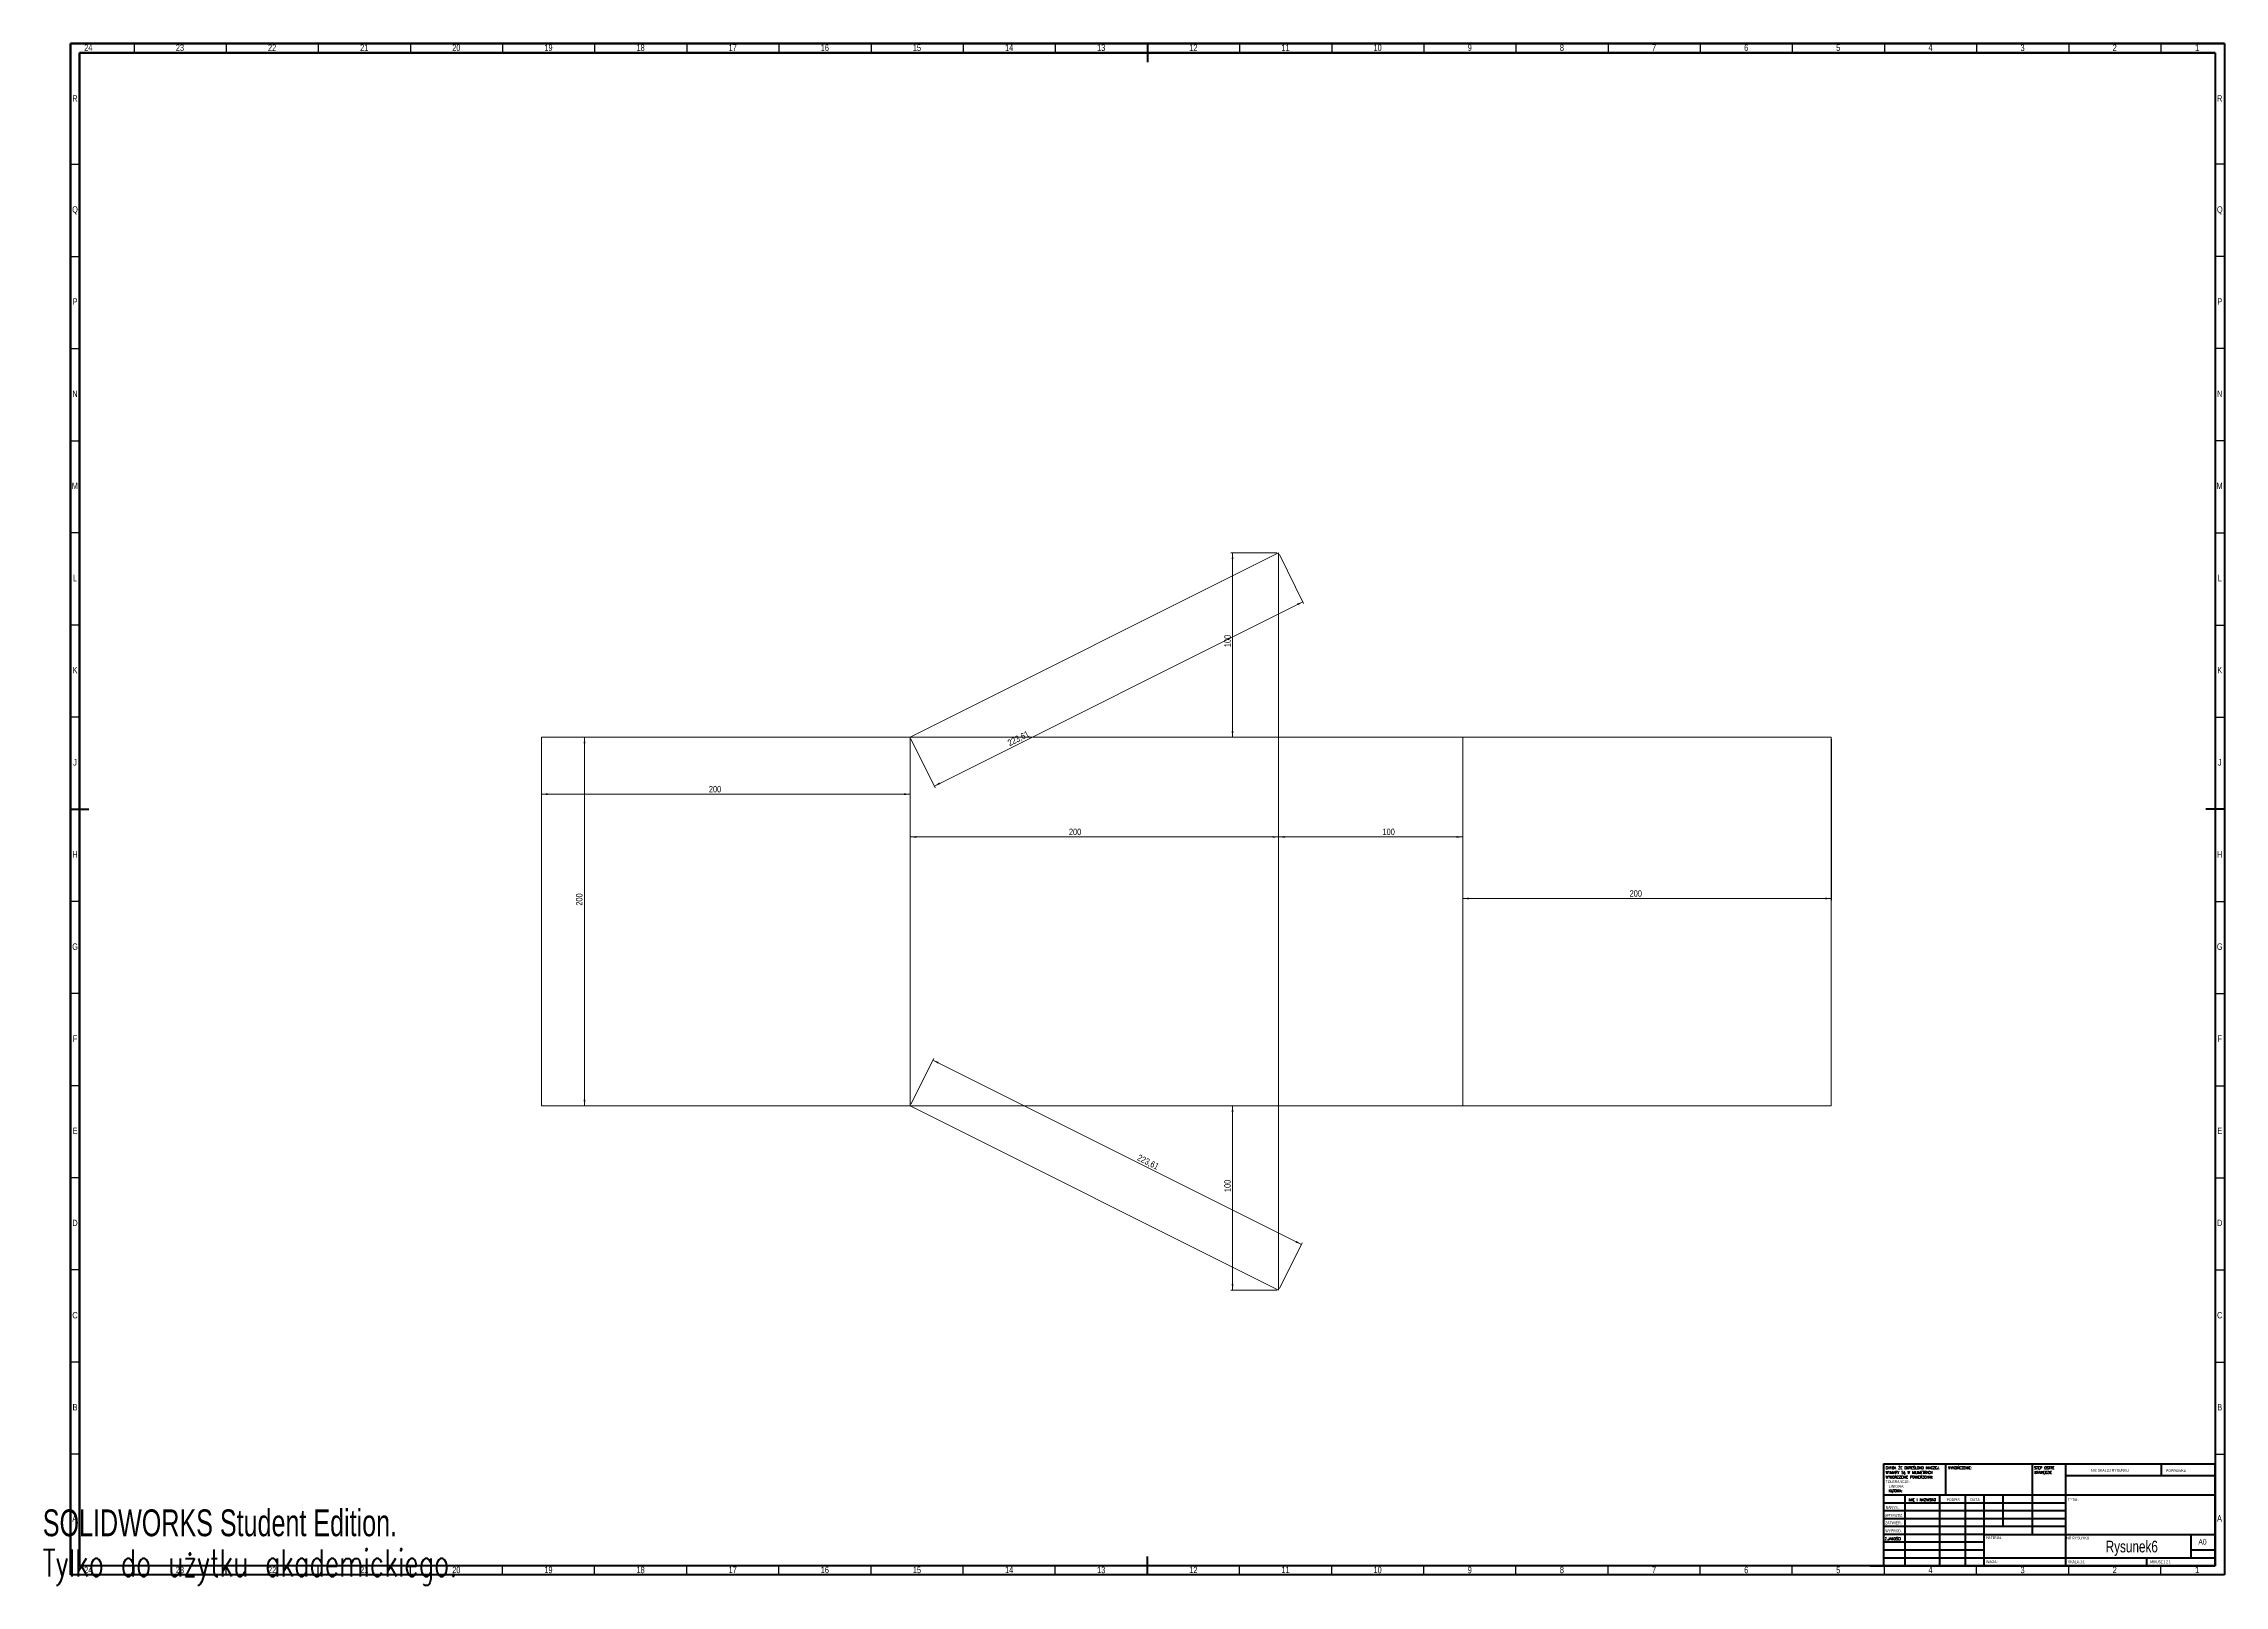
# Model space of a CAD drawing. Header units: millimetres. Extents: x 0 to 1184, y -1 to 836.
import ezdxf

# ---------------------------------------------------------------- set-up
doc = ezdxf.new("R2010")
doc.units = ezdxf.units.MM
doc.styles.add('SLDTEXTSTYLE0', font='TXT', dxfattribs={"width": 0.75})
doc.styles.add('SLDTEXTSTYLE1', font='TXT', dxfattribs={"width": 0.75, "bigfont": 'bigfont'})
doc.styles.add('SLDTEXTSTYLE2', font='TXT', dxfattribs={"width": 0.6875})
doc.styles.add('SLDTEXTSTYLE3', font='TXT', dxfattribs={"width": 0.7})
doc.styles.add('SLDTEXTSTYLE4', font='TXT', dxfattribs={"width": 0.7, "bigfont": 'bigfont'})
doc.dimstyles.new('SLDDIMSTYLE0', dxfattribs={"dimtxt": 3.5, "dimasz": 3.302, "dimexe": 0, "dimexo": 0.0625, "dimgap": 0.875, "dimtad": 1, "dimrnd": 1e-09, "dimzin": 12, "dimdsep": 46, "dimtxsty": 'SLDTEXTSTYLE0', "dimsah": 1, "dimcen": 0.09, "dimadec": 0, "dimazin": 3, "dimtfac": 1, "dimtofl": 0, "dimtmove": 0, "dimatfit": 3, "dimfxl": 0, "dimfrac": 2, "dimtolj": 1, "dimtzin": 12, "dimarcsym": 0})

# ---------------------------------------------------------------- blocks, each defined once
blk = doc.blocks.new('_D')
at = {"color": 7, "linetype": 'Continuous', "lineweight": 0}
for p, q in [((271.7, 459.6), (295, 459.6)), ((294, 459.6), (294, 259.6)), ((271.7, 259.6), (295, 259.6))]:
    blk.add_line(p, q, dxfattribs=at)
for points in [[(294, 459.6), (293.5, 456.3), (294.5, 456.3)], [(294, 259.6), (294.5, 262.9), (293.5, 262.9)]]:
    blk.add_solid(points, dxfattribs=at)
at = {"color": 7, "linetype": 'Continuous', "lineweight": 0, "insert": (289.4, 368.2), "char_height": 3.5, "attachment_point": 1, "rotation": 90, "style": 'SLDTEXTSTYLE0'}
blk.add_mtext('200', dxfattribs=at)
blk = doc.blocks.new('_D_1')
at = {"color": 7, "linetype": 'Continuous', "lineweight": 0}
for p, q in [((470.7, 458.6), (470.7, 404.5)), ((670.7, 458.6), (670.7, 404.5)), ((470.7, 405.5), (670.7, 405.5))]:
    blk.add_line(p, q, dxfattribs=at)
for points in [[(470.7, 405.5), (474, 405), (474, 406)], [(670.7, 405.5), (667.4, 406), (667.4, 405)]]:
    blk.add_solid(points, dxfattribs=at)
at = {"color": 7, "linetype": 'Continuous', "lineweight": 0, "insert": (556.9, 410), "char_height": 3.5, "attachment_point": 1, "style": 'SLDTEXTSTYLE0'}
blk.add_mtext('200', dxfattribs=at)
blk = doc.blocks.new('_D_2')
at = {"color": 7, "linetype": 'Continuous', "lineweight": 0}
for p, q in [((270.7, 458.6), (270.7, 427.7)), ((470.7, 458.6), (470.7, 427.7)), ((270.7, 428.7), (470.7, 428.7))]:
    blk.add_line(p, q, dxfattribs=at)
for points in [[(270.7, 428.7), (274, 428.2), (274, 429.2)], [(470.7, 428.7), (467.4, 429.2), (467.4, 428.2)]]:
    blk.add_solid(points, dxfattribs=at)
at = {"color": 7, "linetype": 'Continuous', "lineweight": 0, "insert": (361.5, 433.2), "char_height": 3.5, "attachment_point": 1, "style": 'SLDTEXTSTYLE0'}
blk.add_mtext('200', dxfattribs=at)
blk = doc.blocks.new('_D_3')
at = {"color": 7, "linetype": 'Continuous', "lineweight": 0}
for p, q in [((670.7, 458.6), (670.7, 404.5)), ((770.7, 458.6), (770.7, 404.5)), ((670.7, 405.5), (770.7, 405.5))]:
    blk.add_line(p, q, dxfattribs=at)
for points in [[(670.7, 405.5), (674, 405), (674, 406)], [(770.7, 405.5), (767.4, 406), (767.4, 405)]]:
    blk.add_solid(points, dxfattribs=at)
at = {"color": 7, "linetype": 'Continuous', "lineweight": 0, "insert": (727.1, 410), "char_height": 3.5, "attachment_point": 1, "style": 'SLDTEXTSTYLE0'}
blk.add_mtext('100', dxfattribs=at)
blk = doc.blocks.new('_D_4')
at = {"color": 7, "linetype": 'Continuous', "lineweight": 0}
for p, q in [((669.7, 559.6), (644.7, 559.6)), ((645.7, 459.6), (645.7, 559.6)), ((669.7, 459.6), (644.7, 459.6))]:
    blk.add_line(p, q, dxfattribs=at)
for points in [[(645.7, 559.6), (645.2, 556.3), (646.2, 556.3)], [(645.7, 459.6), (646.2, 462.9), (645.2, 462.9)]]:
    blk.add_solid(points, dxfattribs=at)
at = {"color": 7, "linetype": 'Continuous', "lineweight": 0, "insert": (641.2, 508.5), "char_height": 3.5, "attachment_point": 1, "rotation": 90, "style": 'SLDTEXTSTYLE0'}
blk.add_mtext('100', dxfattribs=at)
blk = doc.blocks.new('_D_5')
at = {"color": 7, "linetype": 'Continuous', "lineweight": 0}
for p, q in [((669.7, 259.6), (644.7, 259.6)), ((645.7, 259.6), (645.7, 159.6)), ((669.7, 159.6), (644.7, 159.6))]:
    blk.add_line(p, q, dxfattribs=at)
for points in [[(645.7, 259.6), (645.2, 256.3), (646.2, 256.3)], [(645.7, 159.6), (646.2, 162.9), (645.2, 162.9)]]:
    blk.add_solid(points, dxfattribs=at)
at = {"color": 7, "linetype": 'Continuous', "lineweight": 0, "insert": (641.2, 212.8), "char_height": 3.5, "attachment_point": 1, "rotation": 90, "style": 'SLDTEXTSTYLE0'}
blk.add_mtext('100', dxfattribs=at)
blk = doc.blocks.new('_D_6')
at = {"color": 7, "linetype": 'Continuous', "lineweight": 0}
for p, q in [((671.1, 558.7), (684.3, 532.2)), ((683.9, 533.1), (483.9, 433.1)), ((471.1, 458.7), (484.3, 432.2))]:
    blk.add_line(p, q, dxfattribs=at)
for points in [[(683.9, 533.1), (680.7, 532.1), (681.2, 531.2)], [(483.9, 433.1), (487.1, 434.2), (486.6, 435.1)]]:
    blk.add_solid(points, dxfattribs=at)
at = {"color": 7, "linetype": 'Continuous', "lineweight": 0, "insert": (523.2, 457.8), "char_height": 3.5, "attachment_point": 1, "rotation": 26.5651, "style": 'SLDTEXTSTYLE0'}
blk.add_mtext('223,61', dxfattribs=at)
blk = doc.blocks.new('_D_7')
at = {"color": 7, "linetype": 'Continuous', "lineweight": 0}
for p, q in [((471.1, 260.5), (483.5, 285.3)), ((683.1, 184.4), (483.1, 284.4)), ((671.1, 160.5), (683.5, 185.3))]:
    blk.add_line(p, q, dxfattribs=at)
for points in [[(483.1, 284.4), (485.8, 282.5), (486.3, 283.4)], [(683.1, 184.4), (680.4, 186.3), (679.9, 185.4)]]:
    blk.add_solid(points, dxfattribs=at)
at = {"color": 7, "linetype": 'Continuous', "lineweight": 0, "insert": (595.2, 233.4), "char_height": 3.5, "attachment_point": 1, "rotation": 333.4349, "style": 'SLDTEXTSTYLE0'}
blk.add_mtext('223,61', dxfattribs=at)
blk = doc.blocks.new('_D_8')
at = {"color": 7, "linetype": 'Continuous', "lineweight": 0}
for p, q in [((770.7, 458.6), (770.7, 371.1)), ((970.7, 458.6), (970.7, 371.1)), ((770.7, 372.1), (970.7, 372.1))]:
    blk.add_line(p, q, dxfattribs=at)
for points in [[(770.7, 372.1), (774, 371.6), (774, 372.6)], [(970.7, 372.1), (967.4, 372.6), (967.4, 371.6)]]:
    blk.add_solid(points, dxfattribs=at)
at = {"color": 7, "linetype": 'Continuous', "lineweight": 0, "insert": (861.2, 376.6), "char_height": 3.5, "attachment_point": 1, "style": 'SLDTEXTSTYLE0'}
blk.add_mtext('200', dxfattribs=at)
blk = doc.blocks.new('SW_NOTE_0')
at = {"color": 0, "linetype": 'Continuous', "lineweight": 0, "char_height": 1.5, "attachment_point": 1}
for s, insert, style in [('CHYBA ŻE OKREŚLONO INACZEJ:', (0, 1.9), 'SLDTEXTSTYLE1'), ('TOLERANCJE:', (0, -5.6), 'SLDTEXTSTYLE0'), ('WYMIARY SĄ W MILIMETRACH', (0, -0.6), 'SLDTEXTSTYLE1'), ('WYKOŃCZENIE POWIERZCHNI:', (0, -3.1), 'SLDTEXTSTYLE1'), ('LINIOWA:', (1.7, -8.1), 'SLDTEXTSTYLE0'), ('KĄTOWA:', (1.7, -10.6), 'SLDTEXTSTYLE1')]:
    blk.add_mtext(s, dxfattribs=dict(at, insert=insert, style=style))
blk = doc.blocks.new('SW_NOTE_1')
at = {"color": 0, "linetype": 'Continuous', "lineweight": 0, "char_height": 1.5, "attachment_point": 1, "style": 'SLDTEXTSTYLE1'}
for s, insert in [('STĘP OSTRE', (0, 1.9)), ('KRAWĘDZIE', (0, -0.6))]:
    blk.add_mtext(s, dxfattribs=dict(at, insert=insert))

msp = doc.modelspace()

# ---------------------------------------------------------------- linework, layer by layer
at = {"color": 7, "linetype": 'Continuous', "lineweight": 60}
for p, q in [((15, 836), (1184, 836)), ((15, 5), (15, 836)), ((15, 836), (15, 5)), ((1184, 836), (15, 836)), ((20, 831), (1179, 831)), ((20, 10), (20, 831)), ((20, 831), (20, 10)), ((1179, 831), (20, 831)), ((599.5, 836), (599.5, 826)), ((599.5, 836), (599.5, 826)), ((1179, 831), (1179, 10)), ((1184, 836), (1184, 5)), ((15, 420.5), (25, 420.5)), ((15, 420.5), (25, 420.5)), ((1184, 420.5), (1174, 420.5)), ((1179, 10), (1179, 65.25)), ((1179, 65.25), (1179, 10)), ((599.5, 5), (599.5, 15)), ((1184, 5), (15, 5)), ((1179, 10), (20, 10)), ((991.8, 10), (1179, 10))]:
    msp.add_line(p, q, dxfattribs=at)
at = {"color": 7, "linetype": 'Continuous', "lineweight": 30}
for p, q in [((49.5, 836), (49.5, 831)), ((99.5, 836), (99.5, 831)), ((149.5, 836), (149.5, 831)), ((199.5, 836), (199.5, 831)), ((249.5, 836), (249.5, 831)), ((299.5, 836), (299.5, 831)), ((349.5, 836), (349.5, 831)), ((399.5, 836), (399.5, 831)), ((449.5, 836), (449.5, 831)), ((499.5, 836), (499.5, 831)), ((549.5, 836), (549.5, 831)), ((649.5, 836), (649.5, 831)), ((699.5, 836), (699.5, 831)), ((749.5, 836), (749.5, 831)), ((799.5, 836), (799.5, 831)), ((849.5, 836), (849.5, 831)), ((899.5, 836), (899.5, 831)), ((949.5, 836), (949.5, 831)), ((999.6, 836), (999.6, 831)), ((1049.5, 836), (1049.5, 831)), ((1099.5, 836), (1099.5, 831)), ((1149.5, 836), (1149.5, 831)), ((15, 770.5), (20, 770.5)), ((1184, 770.5), (1179, 770.5)), ((15, 720.5), (20, 720.5)), ((1184, 720.5), (1179, 720.5)), ((15, 670.5), (20, 670.5)), ((1184, 670.5), (1179, 670.5)), ((15, 620.5), (20, 620.5)), ((1184, 620.5), (1179, 620.5)), ((20, 570.5), (15, 570.5)), ((1179, 570.5), (1184, 570.5)), ((20, 520.5), (15, 520.5)), ((1179, 520.5), (1184, 520.5)), ((20, 470.5), (15, 470.5)), ((1179, 470.5), (1184, 470.5)), ((20, 370.5), (15, 370.5)), ((1179, 370.5), (1184, 370.5)), ((20, 320.5), (15, 320.5)), ((1179, 320.5), (1184, 320.5)), ((20, 270.5), (15, 270.5)), ((1179, 270.5), (1184, 270.5)), ((20, 220.5), (15, 220.5)), ((1179, 220.5), (1184, 220.5)), ((20, 170.5), (15, 170.5)), ((1179, 170.5), (1184, 170.5)), ((20, 120.5), (15, 120.5)), ((1179, 120.5), (1184, 120.5)), ((20, 70.5), (15, 70.5)), ((1179, 70.5), (1184, 70.5)), ((49.5, 5), (49.5, 10)), ((99.5, 5), (99.5, 10)), ((149.5, 5), (149.5, 10)), ((199.5, 5), (199.5, 10)), ((249.5, 5), (249.5, 10)), ((299.5, 5), (299.5, 10)), ((349.5, 5), (349.5, 10)), ((399.5, 5), (399.5, 10)), ((449.5, 5), (449.5, 10)), ((499.5, 5), (499.5, 10)), ((549.5, 5), (549.5, 10)), ((649.5, 5), (649.5, 10)), ((699.5, 5), (699.5, 10)), ((749.5, 5), (749.5, 10)), ((799.5, 5), (799.5, 10)), ((849.5, 5), (849.5, 10)), ((899.5, 5), (899.5, 10)), ((949.5, 5), (949.5, 10)), ((999.6, 5), (999.6, 10)), ((1049.5, 5), (1049.5, 10)), ((1099.5, 5), (1099.5, 10)), ((1149.5, 5), (1149.5, 10))]:
    msp.add_line(p, q, dxfattribs=at)
at = {"color": 7, "linetype": 'Continuous', "lineweight": 0}
for p, q in [((670.66, 559.584), (470.66, 459.584)), ((670.66, 459.584), (670.66, 559.584)), ((270.66, 459.584), (470.66, 459.584)), ((270.66, 459.584), (270.66, 259.584)), ((470.66, 459.584), (470.66, 259.584)), ((470.66, 459.584), (670.66, 459.584)), ((470.66, 459.584), (470.66, 259.584)), ((670.66, 459.584), (670.66, 259.584)), ((670.66, 459.584), (770.66, 459.584)), ((670.66, 459.584), (670.66, 259.584)), ((770.66, 459.584), (770.66, 259.584)), ((770.66, 459.584), (970.66, 459.584)), ((770.66, 459.584), (770.66, 259.584)), ((970.66, 459.584), (970.66, 259.584)), ((270.66, 259.584), (470.66, 259.584)), ((470.66, 259.584), (670.66, 259.584)), ((670.66, 159.584), (470.66, 259.584)), ((670.66, 259.584), (770.66, 259.584)), ((670.66, 259.584), (670.66, 159.584)), ((770.66, 259.584), (970.66, 259.584))]:
    msp.add_line(p, q, dxfattribs=at)
at = {"color": 7, "linetype": 'Continuous', "lineweight": 40}
for p, q in [((999, 65.25), (1179, 65.25)), ((999, 65.25), (999, 10)), ((1032.8, 48.25), (1032.8, 65.25)), ((1079.6, 65.25), (1079.6, 27)), ((1097.8, 65.25), (1097.8, 10)), ((1149.8, 58.875), (1149.8, 65.25)), ((1179, 48.25), (999, 48.25)), ((1010.564, 48.25), (1010.564, 10)), ((1029.442, 48.25), (1029.442, 10)), ((1043.399, 48.25), (1043.399, 10)), ((1053.6, 10), (1053.6, 48.25)), ((1064, 31.25), (1064, 48.25)), ((1179, 58.875), (1097.8, 58.875)), ((1097.8, 44), (999, 44)), ((1097.8, 39.75), (999, 39.75)), ((1097.8, 35.5), (999, 35.5)), ((1097.8, 31.25), (999, 31.25)), ((1053.6, 27), (999, 27)), ((1053.6, 27), (1179, 27)), ((1166, 14.25), (1166, 27)), ((1053.6, 22.75), (999, 22.75)), ((1053.6, 18.5), (999, 18.5)), ((999, 14.25), (1179, 14.25)), ((1142, 10), (1142, 14.25)), ((1179, 18.5), (1166, 18.5))]:
    msp.add_line(p, q, dxfattribs=at)

# ---------------------------------------------------------------- block references
at = {"color": 7, "linetype": 'Continuous', "lineweight": 0}
for name, p in [('SW_NOTE_0', (1000.182, 61.987)), ('SW_NOTE_1', (1080.821, 61.987))]:
    msp.add_blockref(name, p, dxfattribs=at)

# ---------------------------------------------------------------- texts
for s, insert, char_height, attachment_point, style in [('24', (24.68, 835.544), 3.5, 2, 'SLDTEXTSTYLE0'), ('23', (74.43, 835.544), 3.5, 2, 'SLDTEXTSTYLE0'), ('22', (124.43, 835.544), 3.5, 2, 'SLDTEXTSTYLE0'), ('21', (174.43, 835.544), 3.5, 2, 'SLDTEXTSTYLE0'), ('20', (224.43, 835.544), 3.5, 2, 'SLDTEXTSTYLE0'), ('19', (274.43, 835.544), 3.5, 2, 'SLDTEXTSTYLE0'), ('18', (324.43, 835.544), 3.5, 2, 'SLDTEXTSTYLE0'), ('17', (374.43, 835.544), 3.5, 2, 'SLDTEXTSTYLE0'), ('16', (424.43, 835.544), 3.5, 2, 'SLDTEXTSTYLE0'), ('15', (474.43, 835.544), 3.5, 2, 'SLDTEXTSTYLE0'), ('14', (524.43, 835.544), 3.5, 2, 'SLDTEXTSTYLE0'), ('13', (574.43, 835.544), 3.5, 2, 'SLDTEXTSTYLE0'), ('12', (624.43, 835.544), 3.5, 2, 'SLDTEXTSTYLE0'), ('11', (674.43, 835.544), 3.5, 2, 'SLDTEXTSTYLE0'), ('10', (724.43, 835.544), 3.5, 2, 'SLDTEXTSTYLE0'), ('9', (774.465, 835.544), 3.5, 2, 'SLDTEXTSTYLE0'), ('8', (824.465, 835.544), 3.5, 2, 'SLDTEXTSTYLE0'), ('7', (874.465, 835.544), 3.5, 2, 'SLDTEXTSTYLE0'), ('6', (924.465, 835.544), 3.5, 2, 'SLDTEXTSTYLE0'), ('5', (974.465, 835.544), 3.5, 2, 'SLDTEXTSTYLE0'), ('4', (1024.465, 835.544), 3.5, 2, 'SLDTEXTSTYLE0'), ('3', (1074.465, 835.544), 3.5, 2, 'SLDTEXTSTYLE0'), ('2', (1124.465, 835.544), 3.5, 2, 'SLDTEXTSTYLE0'), ('1', (1169.215, 835.544), 3.5, 2, 'SLDTEXTSTYLE0'), ('R', (17.45, 807.985), 3.5, 2, 'SLDTEXTSTYLE0'), ('R', (1181.45, 807.985), 3.5, 2, 'SLDTEXTSTYLE0'), ('Q', (17.491, 747.735), 3.5, 2, 'SLDTEXTSTYLE0'), ('Q', (1181.491, 747.735), 3.5, 2, 'SLDTEXTSTYLE0'), ('P', (17.487, 697.794), 3.5, 2, 'SLDTEXTSTYLE0'), ('P', (1181.487, 697.794), 3.5, 2, 'SLDTEXTSTYLE0'), ('N', (17.47, 647.735), 3.5, 2, 'SLDTEXTSTYLE0'), ('N', (1181.47, 647.735), 3.5, 2, 'SLDTEXTSTYLE0'), ('M', (17.38, 597.794), 3.5, 2, 'SLDTEXTSTYLE0'), ('M', (1181.38, 597.794), 3.5, 2, 'SLDTEXTSTYLE0'), ('L', (17.462, 547.735), 3.5, 2, 'SLDTEXTSTYLE0'), ('L', (1181.462, 547.735), 3.5, 2, 'SLDTEXTSTYLE0'), ('K', (17.489, 497.794), 3.5, 2, 'SLDTEXTSTYLE0'), ('K', (1181.489, 497.794), 3.5, 2, 'SLDTEXTSTYLE0'), ('J', (17.468, 447.735), 3.5, 2, 'SLDTEXTSTYLE0'), ('J', (1181.468, 447.735), 3.5, 2, 'SLDTEXTSTYLE0'), ('H', (17.491, 397.794), 3.5, 2, 'SLDTEXTSTYLE0'), ('H', (1181.491, 397.794), 3.5, 2, 'SLDTEXTSTYLE0'), ('G', (17.489, 347.735), 3.5, 2, 'SLDTEXTSTYLE0'), ('G', (1181.489, 347.735), 3.5, 2, 'SLDTEXTSTYLE0'), ('F', (17.464, 297.794), 3.5, 2, 'SLDTEXTSTYLE0'), ('F', (1181.464, 297.794), 3.5, 2, 'SLDTEXTSTYLE0'), ('E', (17.506, 247.735), 3.5, 2, 'SLDTEXTSTYLE0'), ('E', (1181.506, 247.735), 3.5, 2, 'SLDTEXTSTYLE0'), ('D', (17.46, 197.794), 3.5, 2, 'SLDTEXTSTYLE0'), ('D', (1181.46, 197.794), 3.5, 2, 'SLDTEXTSTYLE0'), ('C', (17.464, 147.735), 3.5, 2, 'SLDTEXTSTYLE0'), ('C', (1181.464, 147.735), 3.5, 2, 'SLDTEXTSTYLE0'), ('B', (17.473, 97.794), 3.5, 2, 'SLDTEXTSTYLE0'), ('B', (1181.473, 97.794), 3.5, 2, 'SLDTEXTSTYLE0'), ('WYKOŃCZENIE:', (1034.123, 63.921), 1.5, 1, 'SLDTEXTSTYLE1'), ('NIE SKALUJ RYSUNKU', (1111.615, 62.533), 1.5, 1, 'SLDTEXTSTYLE0'), ('POPRAWKA', (1152.328, 62.335), 1.5, 1, 'SLDTEXTSTYLE0'), ('A', (17.36, 37.485), 3.5, 2, 'SLDTEXTSTYLE0'), ('SPRAWDZ.', (999.735, 38.162), 1.5, 1, 'SLDTEXTSTYLE0'), ('NARYS.', (1000.182, 42.385), 1.5, 1, 'SLDTEXTSTYLE0'), ('IMIĘ I NAZWISKO', (1012.617, 46.576), 1.5, 1, 'SLDTEXTSTYLE1'), ('PODPIS', (1033.268, 46.576), 1.5, 1, 'SLDTEXTSTYLE0'), ('DATA', (1046.215, 46.576), 1.5, 1, 'SLDTEXTSTYLE0'), ('TYTUŁ:', (1099.079, 46.576), 1.5, 1, 'SLDTEXTSTYLE1'), ('A', (1181.36, 37.485), 3.5, 2, 'SLDTEXTSTYLE0'), ('Z.JAKOŚCI', (999.669, 25.35), 1.5, 1, 'SLDTEXTSTYLE1'), ('ZATWIER.', (999.839, 34.066), 1.5, 1, 'SLDTEXTSTYLE0'), ('WYPROD.', (999.99, 29.716), 1.5, 1, 'SLDTEXTSTYLE0'), ('MATERIAŁ:', (1054.646, 25.986), 1.5, 1, 'SLDTEXTSTYLE1'), ('NR RYSUNKU', (1098.209, 25.843), 1.5, 1, 'SLDTEXTSTYLE0'), ('Rysunek6', (1133.745, 23.607), 6.35, 2, 'SLDTEXTSTYLE0'), ('A0', (1169.871, 24.406), 2.9104, 1, 'SLDTEXTSTYLE0'), ('WAGA:', (1054.618, 12.949), 1.4986, 1, 'SLDTEXTSTYLE0'), ('SKALA:1:1', (1099.074, 12.9), 1.5, 1, 'SLDTEXTSTYLE0'), ('ARKUSZ 1 Z 1', (1143.478, 12.9), 1.5, 1, 'SLDTEXTSTYLE2'), ('24', (24.68, 9.485), 3.5, 2, 'SLDTEXTSTYLE0'), ('23', (74.43, 9.485), 3.5, 2, 'SLDTEXTSTYLE0'), ('22', (124.43, 9.485), 3.5, 2, 'SLDTEXTSTYLE0'), ('21', (174.43, 9.485), 3.5, 2, 'SLDTEXTSTYLE0'), ('20', (224.43, 9.485), 3.5, 2, 'SLDTEXTSTYLE0'), ('19', (274.43, 9.485), 3.5, 2, 'SLDTEXTSTYLE0'), ('18', (324.43, 9.485), 3.5, 2, 'SLDTEXTSTYLE0'), ('17', (374.43, 9.485), 3.5, 2, 'SLDTEXTSTYLE0'), ('16', (424.43, 9.485), 3.5, 2, 'SLDTEXTSTYLE0'), ('15', (474.43, 9.485), 3.5, 2, 'SLDTEXTSTYLE0'), ('14', (524.43, 9.485), 3.5, 2, 'SLDTEXTSTYLE0'), ('13', (574.43, 9.485), 3.5, 2, 'SLDTEXTSTYLE0'), ('12', (624.43, 9.485), 3.5, 2, 'SLDTEXTSTYLE0'), ('11', (674.43, 9.485), 3.5, 2, 'SLDTEXTSTYLE0'), ('10', (724.43, 9.485), 3.5, 2, 'SLDTEXTSTYLE0'), ('9', (774.465, 9.485), 3.5, 2, 'SLDTEXTSTYLE0'), ('8', (824.465, 9.485), 3.5, 2, 'SLDTEXTSTYLE0'), ('7', (874.465, 9.485), 3.5, 2, 'SLDTEXTSTYLE0'), ('6', (924.465, 9.485), 3.5, 2, 'SLDTEXTSTYLE0'), ('5', (974.465, 9.485), 3.5, 2, 'SLDTEXTSTYLE0'), ('4', (1024.465, 9.485), 3.5, 2, 'SLDTEXTSTYLE0'), ('3', (1074.465, 9.485), 3.5, 2, 'SLDTEXTSTYLE0'), ('2', (1124.465, 9.485), 3.5, 2, 'SLDTEXTSTYLE0'), ('1', (1169.215, 9.485), 3.5, 2, 'SLDTEXTSTYLE0')]:
    msp.add_mtext(s, dxfattribs=dict(at, insert=insert, char_height=char_height, attachment_point=attachment_point, style=style))
at = {"color": 7, "linetype": 'Continuous', "char_height": 14.5493, "attachment_point": 1}
for s, insert, style in [('SOLIDWORKS Student Edition.', (0, 40.579), 'SLDTEXTSTYLE3'), ('Tylko do użytku akademickiego.', (0, 18.755), 'SLDTEXTSTYLE4')]:
    msp.add_mtext(s, dxfattribs=dict(at, insert=insert, style=style))

# ---------------------------------------------------------------- dimensions: what is measured, and where the dimension line sits
at = {"color": 7, "linetype": 'Continuous', "lineweight": 0}
for base, p1, p2, angle, picture, middle in [((483.883, 433.139), (670.66, 559.584), (470.66, 459.584), 26.565051, '_D_6', (531.559, 456.977)), ((645.731, 559.584), (670.66, 459.584), (670.66, 559.584), 90, '_D_4', (645.731, 512.373)), ((293.96, 259.584), (270.66, 459.584), (270.66, 259.584), 90, '_D', (293.96, 372.128)), ((483.077, 284.418), (670.66, 159.584), (470.66, 259.584), 333.434949, '_D_7', (599.539, 226.187)), ((645.731, 159.584), (670.66, 259.584), (670.66, 159.584), 90, '_D_5', (645.731, 216.695))]:
    dim = msp.add_linear_dim(base=base, p1=p1, p2=p2, angle=angle, dimstyle='SLDDIMSTYLE0', dxfattribs=at)
    dim.commit()
    dim.dimension.update_dxf_attribs({"geometry": picture, "text_midpoint": middle, "dimtype": 160})
for base, p1, p2, picture, middle in [((470.66, 428.705), (270.66, 459.584), (470.66, 459.584), '_D_2', (365.362, 428.705)), ((670.66, 405.509), (470.66, 459.584), (670.66, 459.584), '_D_1', (560.766, 405.509)), ((770.66, 405.509), (670.66, 459.584), (770.66, 459.584), '_D_3', (730.947, 405.509)), ((970.66, 372.128), (770.66, 459.584), (970.66, 459.584), '_D_8', (865.104, 372.128))]:
    dim = msp.add_linear_dim(base=base, p1=p1, p2=p2, dimstyle='SLDDIMSTYLE0', dxfattribs=at)
    dim.commit()
    dim.dimension.update_dxf_attribs({"geometry": picture, "text_midpoint": middle, "dimtype": 160})

doc.saveas('drawing.dxf')
